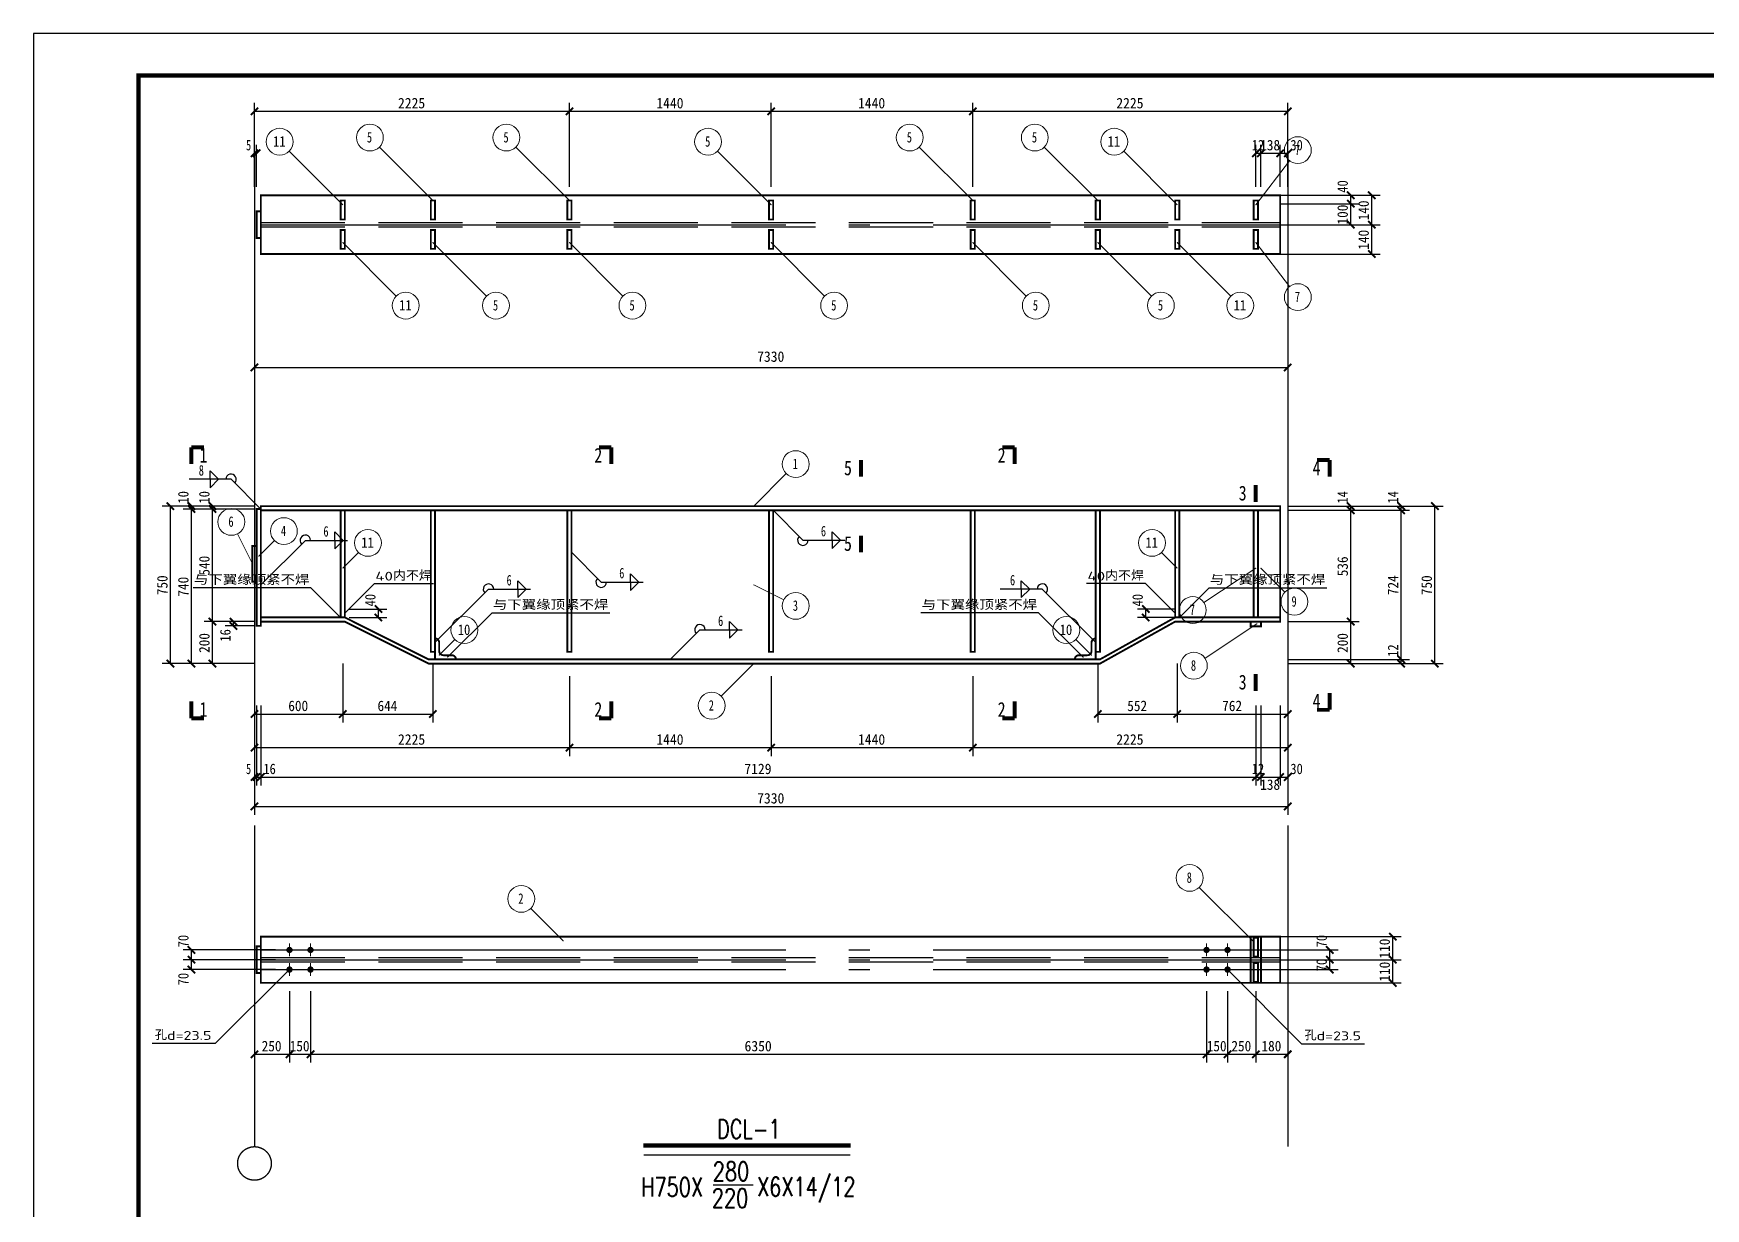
# Model space of a CAD drawing. Extents: x 69728788 to 150163257, y 20675998 to 43663798.
# Drawn here: x 75041786 to 75081585, y 20828019 to 20855997 of the extents above; entities that cross this region are included whole.
import ezdxf
from ezdxf.enums import TextEntityAlignment as Align

# ---------------------------------------------------------------- set-up
doc = ezdxf.new("R2010")
doc.units = 0
doc.header["$LTSCALE"] = 1000
doc.header["$MEASUREMENT"] = 0
doc.linetypes.add('2', pattern=[16, 12.5, -1.5, 0.5, -1.5])
doc.linetypes.add('5', pattern=[5.6, 2, -0.8, 2, -0.8])
doc.layers.get('0').update_dxf_attribs({"linetype": 'CONTINUOUS'})
for name, color, linetype in [('10', 7, 'CONTINUOUS'), ('320', 2, 'CONTINUOUS'), ('AXIS', 3, 'CONTINUOUS'), ('PUB_TITLE', 4, 'CONTINUOUS'), ('TC', 151, 'CONTINUOUS'), ('字符串标注', 253, 'CONTINUOUS'), ('尺寸标注', 253, 'CONTINUOUS'), ('焊缝标注', 253, 'CONTINUOUS'), ('螺栓孔标注', 253, 'CONTINUOUS'), ('详图符号', 253, '2')]:
    doc.layers.add(name, color=color, linetype=linetype)
doc.layers.add('图框外框__细线', color=9, linetype='CONTINUOUS', lineweight=18)
doc.layers.add('编号标注', color=9, linetype='CONTINUOUS', lineweight=18)
doc.styles.add('DIM_FONT', font='SIMPLEX.shx', dxfattribs={"width": 0.8})
doc.styles.add('PkpmHz', font='Pkpmeng', dxfattribs={"width": 0.7, "bigfont": 'hztxt'})

msp = doc.modelspace()

# ---------------------------------------------------------------- linework, layer by layer
at = {"color": 7, "linetype": 'Continuous', "lineweight": -3, "ltscale": 0.5}
msp.add_line((75057963.3, 20828585.9), (75058918.5, 20828585.9), dxfattribs=at)
at = {"layer": '10', "const_width": 95}
for points in [[(75045546.9, 20846143.2), (75045546.9, 20845743.2)], [(75045546.9, 20846143.2), (75045846.9, 20846143.2)], [(75055543.5, 20846143.2), (75055243.5, 20846143.2)], [(75055543.5, 20846143.2), (75055543.5, 20845743.2)], [(75065143.5, 20846143.2), (75064843.5, 20846143.2)], [(75065143.5, 20846143.2), (75065143.5, 20845743.2)], [(75061486, 20845843.2), (75061486, 20845443.2)], [(75072640.2, 20845843.2), (75072340.2, 20845843.2)], [(75072640.2, 20845843.2), (75072640.2, 20845443.2)], [(75070880.2, 20845243.2), (75070880.2, 20844843.2)], [(75061486, 20843643.2), (75061486, 20844043.2)], [(75070880.2, 20840343.2), (75070880.2, 20840743.2)], [(75045546.9, 20839693.2), (75045546.9, 20840093.2)], [(75055543.5, 20839693.2), (75055543.5, 20840093.2)], [(75065143.5, 20839693.2), (75065143.5, 20840093.2)], [(75072640.2, 20839893.2), (75072640.2, 20840293.2)], [(75045546.9, 20839693.2), (75045846.9, 20839693.2)], [(75055543.5, 20839693.2), (75055243.5, 20839693.2)], [(75065143.5, 20839693.2), (75064843.5, 20839693.2)], [(75072640.2, 20839893.2), (75072340.2, 20839893.2)]]:
    msp.add_lwpolyline(points, dxfattribs=at)
at = {"layer": '320', "color": 253, "linetype": '5'}
for p, q in [((75047196.9, 20851493.2), (75071460.2, 20851493.2)), ((75047196.9, 20851393.2), (75071460.2, 20851393.2)), ((75047196.9, 20833993.2), (75071460.2, 20833993.2)), ((75047196.9, 20833893.2), (75071460.2, 20833893.2))]:
    msp.add_line(p, q, dxfattribs=at)
at = {"layer": '320', "const_width": 45}
for points in [[(75047196.9, 20852143.2), (75071460.2, 20852143.2), (75071460.2, 20850743.2), (75047196.9, 20850743.2), (75047196.9, 20852143.2)], [(75047096.9, 20851759.8), (75047196.9, 20851759.8), (75047196.9, 20851126.5), (75047096.9, 20851126.5), (75047096.9, 20851759.8)], [(75049096.9, 20852018.2), (75049196.9, 20852018.2), (75049196.9, 20851568.2), (75049096.9, 20851568.2), (75049096.9, 20852018.2)], [(75051243.5, 20852018.2), (75051343.5, 20852018.2), (75051343.5, 20851568.2), (75051243.5, 20851568.2), (75051243.5, 20852018.2)], [(75054493.5, 20852018.2), (75054593.5, 20852018.2), (75054593.5, 20851568.2), (75054493.5, 20851568.2), (75054493.5, 20852018.2)], [(75059293.5, 20852018.2), (75059393.5, 20852018.2), (75059393.5, 20851568.2), (75059293.5, 20851568.2), (75059293.5, 20852018.2)], [(75064093.5, 20852018.2), (75064193.5, 20852018.2), (75064193.5, 20851568.2), (75064093.5, 20851568.2), (75064093.5, 20852018.2)], [(75067070.2, 20852018.2), (75067170.2, 20852018.2), (75067170.2, 20851568.2), (75067070.2, 20851568.2), (75067070.2, 20852018.2)], [(75068960.2, 20852018.2), (75069060.2, 20852018.2), (75069060.2, 20851568.2), (75068960.2, 20851568.2), (75068960.2, 20852018.2)], [(75070830.2, 20852018.2), (75070930.2, 20852018.2), (75070930.2, 20851568.2), (75070830.2, 20851568.2), (75070830.2, 20852018.2)], [(75049096.9, 20851318.2), (75049196.9, 20851318.2), (75049196.9, 20850868.2), (75049096.9, 20850868.2), (75049096.9, 20851318.2)], [(75051243.5, 20851318.2), (75051343.5, 20851318.2), (75051343.5, 20850868.2), (75051243.5, 20850868.2), (75051243.5, 20851318.2)], [(75054493.5, 20851318.2), (75054593.5, 20851318.2), (75054593.5, 20850868.2), (75054493.5, 20850868.2), (75054493.5, 20851318.2)], [(75059293.5, 20851318.2), (75059393.5, 20851318.2), (75059393.5, 20850868.2), (75059293.5, 20850868.2), (75059293.5, 20851318.2)], [(75064093.5, 20851318.2), (75064193.5, 20851318.2), (75064193.5, 20850868.2), (75064093.5, 20850868.2), (75064093.5, 20851318.2)], [(75067070.2, 20851318.2), (75067170.2, 20851318.2), (75067170.2, 20850868.2), (75067070.2, 20850868.2), (75067070.2, 20851318.2)], [(75068960.2, 20851318.2), (75069060.2, 20851318.2), (75069060.2, 20850868.2), (75068960.2, 20850868.2), (75068960.2, 20851318.2)], [(75070830.2, 20851318.2), (75070930.2, 20851318.2), (75070930.2, 20850868.2), (75070830.2, 20850868.2), (75070830.2, 20851318.2)], [(75047096.9, 20844673.2), (75047196.9, 20844673.2), (75047196.9, 20841893.2), (75047096.9, 20841893.2), (75047096.9, 20844673.2)], [(75047196.9, 20844743.2), (75071460.2, 20844743.2), (75071460.2, 20844643.2), (75047196.9, 20844643.2), (75047196.9, 20844743.2)], [(75049096.9, 20844643.2), (75049196.9, 20844643.2), (75049196.9, 20842093.2), (75049096.9, 20842093.2), (75049096.9, 20844643.2)], [(75051243.5, 20844643.2), (75051343.5, 20844643.2), (75051343.5, 20841273.2), (75051243.5, 20841273.2), (75051243.5, 20844643.2)], [(75054493.5, 20844643.2), (75054593.5, 20844643.2), (75054593.5, 20841273.2), (75054493.5, 20841273.2), (75054493.5, 20844643.2)], [(75059293.5, 20844643.2), (75059393.5, 20844643.2), (75059393.5, 20841273.2), (75059293.5, 20841273.2), (75059293.5, 20844643.2)], [(75064093.5, 20844643.2), (75064193.5, 20844643.2), (75064193.5, 20841273.2), (75064093.5, 20841273.2), (75064093.5, 20844643.2)], [(75067070.2, 20844643.2), (75067170.2, 20844643.2), (75067170.2, 20841273.2), (75067070.2, 20841273.2), (75067070.2, 20844643.2)], [(75068960.2, 20844643.2), (75069060.2, 20844643.2), (75069060.2, 20842093.2), (75068960.2, 20842093.2), (75068960.2, 20844643.2)], [(75070830.2, 20844643.2), (75070930.2, 20844643.2), (75070930.2, 20842093.2), (75070830.2, 20842093.2), (75070830.2, 20844643.2)], [(75071460.2, 20844743.2), (75071460.2, 20841993.2)], [(75046996.9, 20843793.2), (75047096.9, 20843793.2), (75047096.9, 20842943.2), (75046996.9, 20842943.2), (75046996.9, 20843793.2)], [(75047196.9, 20842093.2), (75049196.9, 20842093.2), (75051193.5, 20841093.2), (75067170.2, 20841093.2), (75068960.2, 20842093.2), (75071460.2, 20842093.2), (75071460.2, 20841993.2), (75068960.2, 20841993.2), (75067170.2, 20840993.2), (75051193.5, 20840993.2), (75049196.9, 20841993.2), (75047196.9, 20841993.2), (75047196.9, 20842093.2)], [(75070755.2, 20841993.2), (75071005.2, 20841993.2), (75071005.2, 20841883.2), (75070755.2, 20841883.2), (75070755.2, 20841993.2)], [(75047096.9, 20834259.8), (75047196.9, 20834259.8), (75047196.9, 20833626.5), (75047096.9, 20833626.5), (75047096.9, 20834259.8)], [(75047196.9, 20834493.2), (75071460.2, 20834493.2), (75071460.2, 20833393.2), (75047196.9, 20833393.2), (75047196.9, 20834493.2)], [(75070755.2, 20834493.2), (75070755.2, 20833393.2)], [(75070830.2, 20834468.2), (75070930.2, 20834468.2), (75070930.2, 20834018.2), (75070830.2, 20834018.2), (75070830.2, 20834468.2)], [(75071005.2, 20834493.2), (75071005.2, 20833393.2)], [(75070830.2, 20833868.2), (75070930.2, 20833868.2), (75070930.2, 20833418.2), (75070830.2, 20833418.2), (75070830.2, 20833868.2)]]:
    msp.add_lwpolyline(points, dxfattribs=at)
at = {"layer": 'AXIS', "color": 3}
msp.add_line((75056314.6, 20829295.2), (75061227.3, 20829295.2), dxfattribs=at)
at = {"layer": 'AXIS', "color": 3, "const_width": 100}
msp.add_lwpolyline([(75056301.6, 20829520.9), (75061233.2, 20829520.9)], dxfattribs=at)
at = {"layer": 'PUB_TITLE'}
msp.add_lwpolyline([(75041786, 20813997.1), (75130986, 20813997.1), (75130986, 20855997.1), (75041786, 20855997.1)], close=True, dxfattribs=at)
at = {"layer": 'PUB_TITLE', "const_width": 100}
msp.add_lwpolyline([(75044286, 20814997.1), (75129986, 20814997.1), (75129986, 20854997.1), (75044286, 20854997.1)], close=True, dxfattribs=at)
at = {"layer": '图框外框__细线', "color": 2, "const_width": 45}
for points in [[(75051343.5, 20841093.2), (75051343.5, 20841593.2)], [(75051443.5, 20841293.2), (75051443.5, 20841493.2)], [(75066970.2, 20841293.2), (75066970.2, 20841493.2)], [(75067070.2, 20841093.2), (75067070.2, 20841593.2)], [(75051343.5, 20841093.2), (75051843.5, 20841093.2)], [(75051743.5, 20841193.2), (75051543.5, 20841193.2)], [(75067070.2, 20841093.2), (75066570.2, 20841093.2)], [(75066670.2, 20841193.2), (75066870.2, 20841193.2)]]:
    msp.add_lwpolyline(points, dxfattribs=at)
at = {"layer": '图框外框__细线', "const_width": 45}
for points in [[(75051443.5, 20841493.2, 0.4142136), (75051343.5, 20841593.2, 0.4142136)], [(75067070.2, 20841593.2, 0.4142136), (75066970.2, 20841493.2, 0.4142136)], [(75051443.5, 20841293.2, 0.4142135), (75051543.5, 20841193.2, 0.4142135)], [(75051843.5, 20841093.2, 0.4142136), (75051743.5, 20841193.2, 0.4142136)], [(75066670.2, 20841193.2, 0.4142136), (75066570.2, 20841093.2, 0.4142136)], [(75066870.2, 20841193.2, 0.4142136), (75066970.2, 20841293.2, 0.4142136)]]:
    msp.add_lwpolyline(points, format="xyb", dxfattribs=at)
at = {"layer": '字符串标注'}
for p, q in [((75048389.8, 20842800.3), (75045589.8, 20842800.3)), ((75049096.9, 20842093.2), (75048389.8, 20842800.3)), ((75049196.9, 20842193.2), (75049904, 20842900.3)), ((75049904, 20842900.3), (75051304, 20842900.3)), ((75068253.1, 20842900.3), (75066853.1, 20842900.3)), ((75068960.2, 20842193.2), (75068253.1, 20842900.3)), ((75069060.2, 20842093.2), (75069767.3, 20842800.3)), ((75069767.3, 20842800.3), (75072567.3, 20842800.3)), ((75051643.5, 20841143.2), (75052704.2, 20842203.8)), ((75052704.2, 20842203.8), (75055504.2, 20842203.8)), ((75065709.6, 20842203.8), (75062909.6, 20842203.8)), ((75066770.2, 20841143.2), (75065709.6, 20842203.8))]:
    msp.add_line(p, q, dxfattribs=at)
at = {"layer": '字符串标注', "const_width": 10}
for points in [[(75049201.9, 20842193.2, 1), (75049191.9, 20842193.2, 1), (75049201.9, 20842193.2, 1)], [(75068965.2, 20842193.2, 1), (75068955.2, 20842193.2, 1), (75068965.2, 20842193.2, 1)], [(75049101.9, 20842093.2, 1), (75049091.9, 20842093.2, 1), (75049101.9, 20842093.2, 1)], [(75069065.2, 20842093.2, 1), (75069055.2, 20842093.2, 1), (75069065.2, 20842093.2, 1)], [(75051648.5, 20841143.2, 1), (75051638.5, 20841143.2, 1), (75051648.5, 20841143.2, 1)], [(75066775.2, 20841143.2, 1), (75066765.2, 20841143.2, 1), (75066775.2, 20841143.2, 1)]]:
    msp.add_lwpolyline(points, format="xyb", dxfattribs=at)
at = {"layer": '尺寸标注'}
for p, q in [((75047046.9, 20852343.2), (75047046.9, 20854343.2)), ((75047046.9, 20854143.2), (75054543.5, 20854143.2)), ((75054543.5, 20852343.2), (75054543.5, 20854343.2)), ((75054543.5, 20852343.2), (75054543.5, 20854343.2)), ((75054543.5, 20854143.2), (75059343.5, 20854143.2)), ((75059343.5, 20852343.2), (75059343.5, 20854343.2)), ((75059343.5, 20852343.2), (75059343.5, 20854343.2)), ((75059343.5, 20854143.2), (75064143.5, 20854143.2)), ((75064143.5, 20852343.2), (75064143.5, 20854343.2)), ((75064143.5, 20852343.2), (75064143.5, 20854343.2)), ((75064143.5, 20854143.2), (75071640.2, 20854143.2)), ((75071640.2, 20852343.2), (75071640.2, 20854343.2)), ((75047046.9, 20852343.2), (75047046.9, 20853343.2)), ((75047096.9, 20852343.2), (75047096.9, 20853343.2)), ((75047096.9, 20852343.2), (75047096.9, 20853343.2)), ((75070880.2, 20852343.2), (75070880.2, 20853343.2)), ((75070880.2, 20852343.2), (75070880.2, 20853343.2)), ((75071000.2, 20852343.2), (75071000.2, 20853343.2)), ((75071000.2, 20852343.2), (75071000.2, 20853343.2)), ((75071460.2, 20852343.2), (75071460.2, 20853343.2)), ((75071460.2, 20852343.2), (75071460.2, 20853343.2)), ((75071640.2, 20852343.2), (75071640.2, 20853343.2)), ((75047046.9, 20853143.2), (75047096.9, 20853143.2)), ((75070880.2, 20853143.2), (75071000.2, 20853143.2)), ((75071000.2, 20853143.2), (75071460.2, 20853143.2)), ((75071460.2, 20853143.2), (75071640.2, 20853143.2)), ((75071140.2, 20852143.2), (75073840.2, 20852143.2)), ((75071440.2, 20852143.2), (75073340.2, 20852143.2)), ((75073140.2, 20851943.2), (75073140.2, 20852143.2)), ((75073640.2, 20851443.2), (75073640.2, 20852143.2)), ((75071440.2, 20851943.2), (75073340.2, 20851943.2)), ((75071440.2, 20851943.2), (75073340.2, 20851943.2)), ((75073140.2, 20851443.2), (75073140.2, 20851943.2)), ((75071140.2, 20851443.2), (75073840.2, 20851443.2)), ((75071140.2, 20851443.2), (75073840.2, 20851443.2)), ((75071440.2, 20851443.2), (75073340.2, 20851443.2)), ((75073640.2, 20850743.2), (75073640.2, 20851443.2)), ((75047046.9, 20850543.2), (75047046.9, 20847843.2)), ((75071140.2, 20850743.2), (75073840.2, 20850743.2)), ((75071640.2, 20850543.2), (75071640.2, 20847843.2)), ((75047046.9, 20848043.2), (75048543.5, 20848043.2)), ((75048543.5, 20848043.2), (75050943.5, 20848043.2)), ((75050943.5, 20848043.2), (75069010.2, 20848043.2)), ((75069010.2, 20848043.2), (75071640.2, 20848043.2)), ((75047046.9, 20844743.2), (75044846.9, 20844743.2)), ((75045046.9, 20840993.2), (75045046.9, 20844743.2)), ((75047046.9, 20844743.2), (75045346.9, 20844743.2)), ((75047046.9, 20844673.2), (75045346.9, 20844673.2)), ((75047046.9, 20844673.2), (75045346.9, 20844673.2)), ((75045546.9, 20844673.2), (75045546.9, 20844743.2)), ((75045546.9, 20840993.2), (75045546.9, 20844673.2)), ((75047046.9, 20844743.2), (75045846.9, 20844743.2)), ((75047046.9, 20844673.2), (75045846.9, 20844673.2)), ((75047046.9, 20844673.2), (75045846.9, 20844673.2)), ((75046046.9, 20844673.2), (75046046.9, 20844743.2)), ((75046046.9, 20841993.2), (75046046.9, 20844673.2)), ((75071640.2, 20844743.2), (75074540.2, 20844743.2)), ((75071640.2, 20844743.2), (75073340.2, 20844743.2)), ((75071640.2, 20844643.2), (75074540.2, 20844643.2)), ((75071640.2, 20844643.2), (75074540.2, 20844643.2)), ((75071640.2, 20844643.2), (75073340.2, 20844643.2)), ((75071640.2, 20844643.2), (75073340.2, 20844643.2)), ((75072140.2, 20844743.2), (75075340.2, 20844743.2)), ((75073140.2, 20844643.2), (75073140.2, 20844743.2)), ((75073140.2, 20841993.2), (75073140.2, 20844643.2)), ((75074340.2, 20844643.2), (75074340.2, 20844743.2)), ((75074340.2, 20841093.2), (75074340.2, 20844643.2)), ((75075140.2, 20840993.2), (75075140.2, 20844743.2)), ((75049296.9, 20842293.2), (75050196.9, 20842293.2)), ((75049996.9, 20842093.2), (75049996.9, 20842293.2)), ((75068960.2, 20842293.2), (75068060.2, 20842293.2)), ((75068260.2, 20842093.2), (75068260.2, 20842293.2)), ((75047046.9, 20841993.2), (75045846.9, 20841993.2)), ((75047046.9, 20841993.2), (75045846.9, 20841993.2)), ((75046046.9, 20840993.2), (75046046.9, 20841993.2)), ((75047046.9, 20841993.2), (75046346.9, 20841993.2)), ((75047046.9, 20841893.2), (75046346.9, 20841893.2)), ((75046546.9, 20841893.2), (75046546.9, 20841993.2)), ((75049296.9, 20842093.2), (75050196.9, 20842093.2)), ((75068960.2, 20842093.2), (75068060.2, 20842093.2)), ((75071640.2, 20841993.2), (75073340.2, 20841993.2)), ((75071640.2, 20841993.2), (75073340.2, 20841993.2)), ((75073140.2, 20840993.2), (75073140.2, 20841993.2)), ((75047046.9, 20840993.2), (75044846.9, 20840993.2)), ((75047046.9, 20840993.2), (75045346.9, 20840993.2)), ((75047046.9, 20840993.2), (75045846.9, 20840993.2)), ((75047046.9, 20840993.2), (75047046.9, 20839593.2)), ((75049146.9, 20840993.2), (75049146.9, 20839593.2)), ((75049146.9, 20840993.2), (75049146.9, 20839593.2)), ((75051293.5, 20840993.2), (75051293.5, 20839593.2)), ((75067120.2, 20840993.2), (75067120.2, 20839593.2)), ((75069010.2, 20840993.2), (75069010.2, 20839593.2)), ((75069010.2, 20840993.2), (75069010.2, 20839593.2)), ((75071640.2, 20841093.2), (75074540.2, 20841093.2)), ((75071640.2, 20841093.2), (75074540.2, 20841093.2)), ((75071640.2, 20840993.2), (75071640.2, 20839593.2)), ((75071640.2, 20840993.2), (75074540.2, 20840993.2)), ((75071640.2, 20840993.2), (75073340.2, 20840993.2)), ((75072140.2, 20840993.2), (75075340.2, 20840993.2)), ((75074340.2, 20840993.2), (75074340.2, 20841093.2)), ((75047046.9, 20840693.2), (75047046.9, 20838793.2)), ((75054543.5, 20840693.2), (75054543.5, 20838793.2)), ((75054543.5, 20840693.2), (75054543.5, 20838793.2)), ((75059343.5, 20840693.2), (75059343.5, 20838793.2)), ((75059343.5, 20840693.2), (75059343.5, 20838793.2)), ((75064143.5, 20840693.2), (75064143.5, 20838793.2)), ((75064143.5, 20840693.2), (75064143.5, 20838793.2)), ((75071640.2, 20840693.2), (75071640.2, 20838793.2)), ((75047046.9, 20839993.2), (75047046.9, 20838093.2)), ((75047046.9, 20839793.2), (75049146.9, 20839793.2)), ((75047096.9, 20839993.2), (75047096.9, 20838093.2)), ((75047096.9, 20839993.2), (75047096.9, 20838093.2)), ((75047196.9, 20839993.2), (75047196.9, 20838093.2)), ((75047196.9, 20839993.2), (75047196.9, 20838093.2)), ((75049146.9, 20839793.2), (75051293.5, 20839793.2)), ((75067120.2, 20839793.2), (75069010.2, 20839793.2)), ((75069010.2, 20839793.2), (75071640.2, 20839793.2)), ((75070880.2, 20839993.2), (75070880.2, 20838093.2)), ((75070880.2, 20839993.2), (75070880.2, 20838093.2)), ((75071000.2, 20839993.2), (75071000.2, 20838093.2)), ((75071000.2, 20839993.2), (75071000.2, 20838093.2)), ((75071460.2, 20839993.2), (75071460.2, 20838093.2)), ((75071460.2, 20839993.2), (75071460.2, 20838093.2)), ((75071640.2, 20839993.2), (75071640.2, 20838093.2)), ((75047046.9, 20839293.2), (75047046.9, 20837393.2)), ((75047046.9, 20838993.2), (75054543.5, 20838993.2)), ((75054543.5, 20838993.2), (75059343.5, 20838993.2)), ((75059343.5, 20838993.2), (75064143.5, 20838993.2)), ((75064143.5, 20838993.2), (75071640.2, 20838993.2)), ((75071640.2, 20839293.2), (75071640.2, 20837393.2)), ((75047046.9, 20838293.2), (75047096.9, 20838293.2)), ((75047096.9, 20838293.2), (75047196.9, 20838293.2)), ((75047196.9, 20838293.2), (75070880.2, 20838293.2)), ((75070880.2, 20838293.2), (75071000.2, 20838293.2)), ((75071000.2, 20838293.2), (75071460.2, 20838293.2)), ((75071460.2, 20838293.2), (75071640.2, 20838293.2)), ((75047046.9, 20837593.2), (75071640.2, 20837593.2)), ((75047546.9, 20834176.5), (75045346.9, 20834176.5)), ((75045546.9, 20833943.2), (75045546.9, 20834176.5)), ((75071140.2, 20834176.5), (75072840.2, 20834176.5)), ((75071240.2, 20834493.2), (75074340.2, 20834493.2)), ((75072640.2, 20833943.2), (75072640.2, 20834176.5)), ((75074140.2, 20833943.2), (75074140.2, 20834493.2)), ((75047546.9, 20833943.2), (75045346.9, 20833943.2)), ((75047546.9, 20833943.2), (75045346.9, 20833943.2)), ((75045546.9, 20833709.8), (75045546.9, 20833943.2)), ((75071140.2, 20833943.2), (75072840.2, 20833943.2)), ((75071140.2, 20833943.2), (75072840.2, 20833943.2)), ((75071240.2, 20833943.2), (75074340.2, 20833943.2)), ((75071240.2, 20833943.2), (75074340.2, 20833943.2)), ((75072640.2, 20833709.8), (75072640.2, 20833943.2)), ((75074140.2, 20833393.2), (75074140.2, 20833943.2)), ((75047546.9, 20833709.8), (75045346.9, 20833709.8)), ((75071140.2, 20833709.8), (75072840.2, 20833709.8)), ((75071240.2, 20833393.2), (75074340.2, 20833393.2)), ((75047046.9, 20833193.2), (75047046.9, 20831493.2)), ((75047880.2, 20833193.2), (75047880.2, 20831493.2)), ((75047880.2, 20833193.2), (75047880.2, 20831493.2)), ((75048380.2, 20833193.2), (75048380.2, 20831493.2)), ((75048380.2, 20833193.2), (75048380.2, 20831493.2)), ((75069706.9, 20833193.2), (75069706.9, 20831493.2)), ((75069706.9, 20833193.2), (75069706.9, 20831493.2)), ((75070206.9, 20833193.2), (75070206.9, 20831493.2)), ((75070206.9, 20833193.2), (75070206.9, 20831493.2)), ((75070880.2, 20833193.2), (75070880.2, 20831493.2)), ((75070880.2, 20833193.2), (75070880.2, 20831493.2)), ((75071640.2, 20833193.2), (75071640.2, 20831493.2)), ((75047046.9, 20831693.2), (75047880.2, 20831693.2)), ((75047880.2, 20831693.2), (75048380.2, 20831693.2)), ((75048380.2, 20831693.2), (75069706.9, 20831693.2)), ((75069706.9, 20831693.2), (75070206.9, 20831693.2)), ((75070206.9, 20831693.2), (75070880.2, 20831693.2)), ((75070880.2, 20831693.2), (75071640.2, 20831693.2))]:
    msp.add_line(p, q, dxfattribs=at)
at = {"layer": '尺寸标注', "const_width": 45}
for points in [[(75046958.5, 20854054.8), (75047135.3, 20854231.6)], [(75054455.2, 20854054.8), (75054631.9, 20854231.6)], [(75054455.2, 20854054.8), (75054631.9, 20854231.6)], [(75059255.2, 20854054.8), (75059431.9, 20854231.6)], [(75059255.2, 20854054.8), (75059431.9, 20854231.6)], [(75064055.2, 20854054.8), (75064231.9, 20854231.6)], [(75064055.2, 20854054.8), (75064231.9, 20854231.6)], [(75071551.8, 20854054.8), (75071728.6, 20854231.6)], [(75046958.5, 20853054.8), (75047135.3, 20853231.6)], [(75047008.5, 20853054.8), (75047185.3, 20853231.6)], [(75047008.5, 20853054.8), (75047185.3, 20853231.6)], [(75070791.8, 20853054.8), (75070968.6, 20853231.6)], [(75070791.8, 20853054.8), (75070968.6, 20853231.6)], [(75070911.8, 20853054.8), (75071088.6, 20853231.6)], [(75070911.8, 20853054.8), (75071088.6, 20853231.6)], [(75071371.8, 20853054.8), (75071548.6, 20853231.6)], [(75071371.8, 20853054.8), (75071548.6, 20853231.6)], [(75071551.8, 20853054.8), (75071728.6, 20853231.6)], [(75073051.8, 20852231.6), (75073228.6, 20852054.8)], [(75073551.8, 20852231.6), (75073728.6, 20852054.8)], [(75073051.8, 20852031.6), (75073228.6, 20851854.8)], [(75073051.8, 20852031.6), (75073228.6, 20851854.8)], [(75073051.8, 20851531.6), (75073228.6, 20851354.8)], [(75073551.8, 20851531.6), (75073728.6, 20851354.8)], [(75073551.8, 20851531.6), (75073728.6, 20851354.8)], [(75073551.8, 20850831.6), (75073728.6, 20850654.8)], [(75046958.5, 20847954.8), (75047135.3, 20848131.6)], [(75071551.8, 20847954.8), (75071728.6, 20848131.6)], [(75044958.5, 20844831.6), (75045135.3, 20844654.8)], [(75045458.5, 20844831.6), (75045635.3, 20844654.8)], [(75045458.5, 20844761.6), (75045635.3, 20844584.8)], [(75045458.5, 20844761.6), (75045635.3, 20844584.8)], [(75045958.5, 20844831.6), (75046135.3, 20844654.8)], [(75045958.5, 20844761.6), (75046135.3, 20844584.8)], [(75045958.5, 20844761.6), (75046135.3, 20844584.8)], [(75073051.8, 20844831.6), (75073228.6, 20844654.8)], [(75073051.8, 20844731.6), (75073228.6, 20844554.8)], [(75073051.8, 20844731.6), (75073228.6, 20844554.8)], [(75074251.8, 20844831.6), (75074428.6, 20844654.8)], [(75074251.8, 20844731.6), (75074428.6, 20844554.8)], [(75074251.8, 20844731.6), (75074428.6, 20844554.8)], [(75075051.8, 20844831.6), (75075228.6, 20844654.8)], [(75049908.5, 20842381.6), (75050085.3, 20842204.8)], [(75049908.5, 20842181.6), (75050085.3, 20842004.8)], [(75068171.8, 20842381.6), (75068348.6, 20842204.8)], [(75068171.8, 20842181.6), (75068348.6, 20842004.8)], [(75045958.5, 20842081.6), (75046135.3, 20841904.8)], [(75045958.5, 20842081.6), (75046135.3, 20841904.8)], [(75046458.5, 20842081.6), (75046635.3, 20841904.8)], [(75046458.5, 20841981.6), (75046635.3, 20841804.8)], [(75073051.8, 20842081.6), (75073228.6, 20841904.8)], [(75073051.8, 20842081.6), (75073228.6, 20841904.8)], [(75044958.5, 20841081.6), (75045135.3, 20840904.8)], [(75045458.5, 20841081.6), (75045635.3, 20840904.8)], [(75045958.5, 20841081.6), (75046135.3, 20840904.8)], [(75073051.8, 20841081.6), (75073228.6, 20840904.8)], [(75074251.8, 20841181.6), (75074428.6, 20841004.8)], [(75074251.8, 20841181.6), (75074428.6, 20841004.8)], [(75074251.8, 20841081.6), (75074428.6, 20840904.8)], [(75075051.8, 20841081.6), (75075228.6, 20840904.8)], [(75046958.5, 20839704.8), (75047135.3, 20839881.6)], [(75049058.5, 20839704.8), (75049235.3, 20839881.6)], [(75049058.5, 20839704.8), (75049235.3, 20839881.6)], [(75051205.2, 20839704.8), (75051381.9, 20839881.6)], [(75067031.8, 20839704.8), (75067208.6, 20839881.6)], [(75068921.8, 20839704.8), (75069098.6, 20839881.6)], [(75068921.8, 20839704.8), (75069098.6, 20839881.6)], [(75071551.8, 20839704.8), (75071728.6, 20839881.6)], [(75046958.5, 20838904.8), (75047135.3, 20839081.6)], [(75054455.2, 20838904.8), (75054631.9, 20839081.6)], [(75054455.2, 20838904.8), (75054631.9, 20839081.6)], [(75059255.2, 20838904.8), (75059431.9, 20839081.6)], [(75059255.2, 20838904.8), (75059431.9, 20839081.6)], [(75064055.2, 20838904.8), (75064231.9, 20839081.6)], [(75064055.2, 20838904.8), (75064231.9, 20839081.6)], [(75071551.8, 20838904.8), (75071728.6, 20839081.6)], [(75046958.5, 20838204.8), (75047135.3, 20838381.6)], [(75047008.5, 20838204.8), (75047185.3, 20838381.6)], [(75047008.5, 20838204.8), (75047185.3, 20838381.6)], [(75047108.5, 20838204.8), (75047285.3, 20838381.6)], [(75047108.5, 20838204.8), (75047285.3, 20838381.6)], [(75070791.8, 20838204.8), (75070968.6, 20838381.6)], [(75070791.8, 20838204.8), (75070968.6, 20838381.6)], [(75070911.8, 20838204.8), (75071088.6, 20838381.6)], [(75070911.8, 20838204.8), (75071088.6, 20838381.6)], [(75071371.8, 20838204.8), (75071548.6, 20838381.6)], [(75071371.8, 20838204.8), (75071548.6, 20838381.6)], [(75071551.8, 20838204.8), (75071728.6, 20838381.6)], [(75046958.5, 20837504.8), (75047135.3, 20837681.6)], [(75071551.8, 20837504.8), (75071728.6, 20837681.6)], [(75074051.8, 20834581.6), (75074228.6, 20834404.8)], [(75045458.5, 20834264.9), (75045635.3, 20834088.1)], [(75072551.8, 20834264.9), (75072728.6, 20834088.1)], [(75045458.5, 20834031.6), (75045635.3, 20833854.8)], [(75045458.5, 20834031.6), (75045635.3, 20833854.8)], [(75045458.5, 20833798.2), (75045635.3, 20833621.5)], [(75072551.8, 20834031.6), (75072728.6, 20833854.8)], [(75072551.8, 20834031.6), (75072728.6, 20833854.8)], [(75072551.8, 20833798.2), (75072728.6, 20833621.5)], [(75074051.8, 20834031.6), (75074228.6, 20833854.8)], [(75074051.8, 20834031.6), (75074228.6, 20833854.8)], [(75074051.8, 20833481.6), (75074228.6, 20833304.8)], [(75046958.5, 20831604.8), (75047135.3, 20831781.6)], [(75047791.8, 20831604.8), (75047968.6, 20831781.6)], [(75047791.8, 20831604.8), (75047968.6, 20831781.6)], [(75048291.8, 20831604.8), (75048468.6, 20831781.6)], [(75048291.8, 20831604.8), (75048468.6, 20831781.6)], [(75069618.5, 20831604.8), (75069795.3, 20831781.6)], [(75069618.5, 20831604.8), (75069795.3, 20831781.6)], [(75070118.5, 20831604.8), (75070295.3, 20831781.6)], [(75070118.5, 20831604.8), (75070295.3, 20831781.6)], [(75070791.8, 20831604.8), (75070968.6, 20831781.6)], [(75070791.8, 20831604.8), (75070968.6, 20831781.6)], [(75071551.8, 20831604.8), (75071728.6, 20831781.6)]]:
    msp.add_lwpolyline(points, dxfattribs=at)
at = {"layer": '焊缝标注'}
for p, q in [((75046490.6, 20845381.1), (75045490.6, 20845381.1)), ((75046190.6, 20845381.1), (75045990.6, 20845581.1)), ((75045990.6, 20845381.1), (75045990.6, 20845581.1)), ((75046190.6, 20845381.1), (75045990.6, 20845181.1)), ((75045990.6, 20845381.1), (75045990.6, 20845181.1)), ((75047196.9, 20844673.2), (75046490.6, 20845381.1)), ((75059393.5, 20844643.2), (75060098.7, 20843934.1)), ((75048958, 20844128.4), (75049158, 20843928.4)), ((75048958, 20843928.4), (75048958, 20844128.4)), ((75060798.7, 20844134.1), (75060998.7, 20843934.1)), ((75060798.7, 20843934.1), (75060798.7, 20844134.1)), ((75047196.9, 20842868.2), (75048258, 20843928.4)), ((75048258, 20843928.4), (75049258, 20843928.4)), ((75048958, 20843728.4), (75049158, 20843928.4)), ((75048958, 20843928.4), (75048958, 20843728.4)), ((75060098.7, 20843934.1), (75061098.7, 20843934.1)), ((75060798.7, 20843734.1), (75060998.7, 20843934.1)), ((75060798.7, 20843934.1), (75060798.7, 20843734.1)), ((75054593.5, 20843643.2), (75055298.7, 20842934.1)), ((75053316.8, 20842965.5), (75053516.8, 20842765.5)), ((75053316.8, 20842765.5), (75053316.8, 20842965.5)), ((75055298.7, 20842934.1), (75056298.7, 20842934.1)), ((75055998.7, 20843134.1), (75056198.7, 20842934.1)), ((75055998.7, 20842934.1), (75055998.7, 20843134.1)), ((75055998.7, 20842734.1), (75056198.7, 20842934.1)), ((75055998.7, 20842934.1), (75055998.7, 20842734.1)), ((75065498.9, 20842767.5), (75065298.9, 20842967.5)), ((75065298.9, 20842767.5), (75065298.9, 20842967.5)), ((75051343.5, 20841493.2), (75052616.8, 20842765.5)), ((75052616.8, 20842765.5), (75053616.8, 20842765.5)), ((75053316.8, 20842565.5), (75053516.8, 20842765.5)), ((75053316.8, 20842765.5), (75053316.8, 20842565.5)), ((75065798.9, 20842767.5), (75064798.9, 20842767.5)), ((75065498.9, 20842767.5), (75065298.9, 20842567.5)), ((75065298.9, 20842767.5), (75065298.9, 20842567.5)), ((75067070.2, 20841493.2), (75065798.9, 20842767.5)), ((75056943.5, 20841093.2), (75057650.9, 20841800)), ((75057650.9, 20841800), (75058650.9, 20841800)), ((75058350.9, 20842000), (75058550.9, 20841800)), ((75058350.9, 20841800), (75058350.9, 20842000)), ((75058350.9, 20841600), (75058550.9, 20841800)), ((75058350.9, 20841800), (75058350.9, 20841600))]:
    msp.add_line(p, q, dxfattribs=at)
at = {"layer": '焊缝标注', "const_width": 75}
for points in [[(75047917.7, 20834176.5, 1), (75047842.7, 20834176.5, 1), (75047917.7, 20834176.5, 1)], [(75047917.7, 20834176.5, 1), (75047842.7, 20834176.5, 1), (75047917.7, 20834176.5, 1)], [(75048417.7, 20834176.5, 1), (75048342.7, 20834176.5, 1), (75048417.7, 20834176.5, 1)], [(75048417.7, 20834176.5, 1), (75048342.7, 20834176.5, 1), (75048417.7, 20834176.5, 1)], [(75069744.4, 20834176.5, 1), (75069669.4, 20834176.5, 1), (75069744.4, 20834176.5, 1)], [(75069744.4, 20834176.5, 1), (75069669.4, 20834176.5, 1), (75069744.4, 20834176.5, 1)], [(75070244.4, 20834176.5, 1), (75070169.4, 20834176.5, 1), (75070244.4, 20834176.5, 1)], [(75070244.4, 20834176.5, 1), (75070169.4, 20834176.5, 1), (75070244.4, 20834176.5, 1)], [(75047917.7, 20833709.8, 1), (75047842.7, 20833709.8, 1), (75047917.7, 20833709.8, 1)], [(75047917.7, 20833709.8, 1), (75047842.7, 20833709.8, 1), (75047917.7, 20833709.8, 1)], [(75048417.7, 20833709.8, 1), (75048342.7, 20833709.8, 1), (75048417.7, 20833709.8, 1)], [(75048417.7, 20833709.8, 1), (75048342.7, 20833709.8, 1), (75048417.7, 20833709.8, 1)], [(75069744.4, 20833709.8, 1), (75069669.4, 20833709.8, 1), (75069744.4, 20833709.8, 1)], [(75069744.4, 20833709.8, 1), (75069669.4, 20833709.8, 1), (75069744.4, 20833709.8, 1)], [(75070244.4, 20833709.8, 1), (75070169.4, 20833709.8, 1), (75070244.4, 20833709.8, 1)], [(75070244.4, 20833709.8, 1), (75070169.4, 20833709.8, 1), (75070244.4, 20833709.8, 1)]]:
    msp.add_lwpolyline(points, format="xyb", dxfattribs=at)
at = {"layer": '焊缝标注'}
for centre, start, end in [((75046490.6, 20845381.1), 314.93158, 180), ((75048258, 20843928.4), 0, 224.97719), ((75060098.7, 20843934.1), 134.84034, 0), ((75055298.7, 20842934.1), 134.84034, 0), ((75052616.8, 20842765.5), 0, 224.97719), ((75065798.9, 20842767.5), 314.93155, 180), ((75057650.9, 20841800), 0, 224.97719)]:
    msp.add_arc(centre, 125, start, end, dxfattribs=at)
for points in [[(75047196.9, 20844673.2), (75047136.9, 20844754.6), (75047115.6, 20844733.4)], [(75059393.5, 20844643.2), (75059453.4, 20844561.7), (75059474.7, 20844582.8)], [(75054593.5, 20843643.2), (75054653.4, 20843561.7), (75054674.7, 20843582.8)], [(75047196.9, 20842868.2), (75047278.2, 20842928.2), (75047257, 20842949.5)], [(75051343.5, 20841493.2), (75051424.9, 20841553.2), (75051403.7, 20841574.5)], [(75067070.2, 20841493.2), (75067010.2, 20841574.6), (75066989, 20841553.4)], [(75056943.5, 20841093.2), (75057024.9, 20841153.2), (75057003.7, 20841174.5)]]:
    msp.add_solid(points, dxfattribs=at)
at = {"layer": '编号标注'}
for p, q in [((75051293.5, 20852018.2), (75050019.8, 20853291.9)), ((75054543.5, 20852018.2), (75053269.8, 20853291.9)), ((75064143.5, 20852018.2), (75062869.8, 20853291.9)), ((75067120.2, 20852018.2), (75065846.5, 20853291.9)), ((75049146.9, 20851918.2), (75047873.2, 20853191.9)), ((75059343.5, 20851918.2), (75058069.8, 20853191.9)), ((75069010.2, 20851918.2), (75067736.5, 20853191.9)), ((75070880.2, 20851918.2), (75071685.1, 20852964.5)), ((75049146.9, 20851018.2), (75050420.6, 20849744.5)), ((75051293.5, 20851018.2), (75052567.3, 20849744.5)), ((75054543.5, 20851018.2), (75055817.3, 20849744.5)), ((75059343.5, 20851018.2), (75060617.3, 20849744.5)), ((75064143.5, 20851018.2), (75065417.3, 20849744.5)), ((75067120.2, 20851018.2), (75068393.9, 20849744.5)), ((75069010.2, 20851018.2), (75070283.9, 20849744.5)), ((75070880.2, 20851018.2), (75071685.1, 20849971.8)), ((75058930.2, 20844743.2), (75059703.9, 20845516.9)), ((75046996.9, 20843368.2), (75046640, 20844082)), ((75047146.9, 20843548.2), (75047520.6, 20843921.9)), ((75049146.9, 20843268.2), (75049520.6, 20843641.9)), ((75069010.2, 20843268.2), (75068636.5, 20843641.9)), ((75070880.2, 20843268.2), (75069646.5, 20842445.7)), ((75071000.2, 20843268.2), (75071573.9, 20842694.5)), ((75058930.2, 20842868.2), (75059644, 20842511.3)), ((75070905.2, 20841943.2), (75069671.5, 20841120.7)), ((75051443.5, 20841193.2), (75051817.3, 20841566.9)), ((75066970.2, 20841193.2), (75066596.5, 20841566.9)), ((75058930.2, 20840993.2), (75058156.5, 20840219.5)), ((75070805.2, 20834393.2), (75069531.5, 20835666.9)), ((75054396.9, 20834393.2), (75053623.2, 20835166.9)), ((75047730.2, 20834176.5), (75048030.2, 20834176.5)), ((75047880.2, 20834326.5), (75047880.2, 20834026.5)), ((75048230.2, 20834176.5), (75048530.2, 20834176.5)), ((75048380.2, 20834326.5), (75048380.2, 20834026.5)), ((75069556.9, 20834176.5), (75069856.9, 20834176.5)), ((75069706.9, 20834326.5), (75069706.9, 20834026.5)), ((75070056.9, 20834176.5), (75070356.9, 20834176.5)), ((75070206.9, 20834326.5), (75070206.9, 20834026.5)), ((75047880.2, 20833859.8), (75047880.2, 20833559.8)), ((75048380.2, 20833859.8), (75048380.2, 20833559.8)), ((75069706.9, 20833859.8), (75069706.9, 20833559.8)), ((75070206.9, 20833859.8), (75070206.9, 20833559.8)), ((75047730.2, 20833709.8), (75048030.2, 20833709.8)), ((75048230.2, 20833709.8), (75048530.2, 20833709.8)), ((75069556.9, 20833709.8), (75069856.9, 20833709.8)), ((75070056.9, 20833709.8), (75070356.9, 20833709.8))]:
    msp.add_line(p, q, dxfattribs=at)
at = {"layer": '编号标注', "const_width": 10}
for points in [[(75049151.9, 20851918.2, 1), (75049141.9, 20851918.2, 1), (75049151.9, 20851918.2, 1)], [(75051298.5, 20852018.2, 1), (75051288.5, 20852018.2, 1), (75051298.5, 20852018.2, 1)], [(75054548.5, 20852018.2, 1), (75054538.5, 20852018.2, 1), (75054548.5, 20852018.2, 1)], [(75059348.5, 20851918.2, 1), (75059338.5, 20851918.2, 1), (75059348.5, 20851918.2, 1)], [(75067125.2, 20852018.2, 1), (75067115.2, 20852018.2, 1), (75067125.2, 20852018.2, 1)], [(75069015.2, 20851918.2, 1), (75069005.2, 20851918.2, 1), (75069015.2, 20851918.2, 1)], [(75070885.2, 20851918.2, 1), (75070875.2, 20851918.2, 1), (75070885.2, 20851918.2, 1)], [(75049151.9, 20851018.2, 1), (75049141.9, 20851018.2, 1), (75049151.9, 20851018.2, 1)], [(75051298.5, 20851018.2, 1), (75051288.5, 20851018.2, 1), (75051298.5, 20851018.2, 1)], [(75054548.5, 20851018.2, 1), (75054538.5, 20851018.2, 1), (75054548.5, 20851018.2, 1)], [(75059348.5, 20851018.2, 1), (75059338.5, 20851018.2, 1), (75059348.5, 20851018.2, 1)], [(75064148.5, 20851018.2, 1), (75064138.5, 20851018.2, 1), (75064148.5, 20851018.2, 1)], [(75067125.2, 20851018.2, 1), (75067115.2, 20851018.2, 1), (75067125.2, 20851018.2, 1)], [(75069015.2, 20851018.2, 1), (75069005.2, 20851018.2, 1), (75069015.2, 20851018.2, 1)], [(75070885.2, 20851018.2, 1), (75070875.2, 20851018.2, 1), (75070885.2, 20851018.2, 1)], [(75058935.2, 20844743.2, 1), (75058925.2, 20844743.2, 1), (75058935.2, 20844743.2, 1)], [(75047001.9, 20843368.2, 1), (75046991.9, 20843368.2, 1), (75047001.9, 20843368.2, 1)], [(75047151.9, 20843548.2, 1), (75047141.9, 20843548.2, 1), (75047151.9, 20843548.2, 1)], [(75049151.9, 20843268.2, 1), (75049141.9, 20843268.2, 1), (75049151.9, 20843268.2, 1)], [(75069015.2, 20843268.2, 1), (75069005.2, 20843268.2, 1), (75069015.2, 20843268.2, 1)], [(75070885.2, 20843268.2, 1), (75070875.2, 20843268.2, 1), (75070885.2, 20843268.2, 1)], [(75071005.2, 20843268.2, 1), (75070995.2, 20843268.2, 1), (75071005.2, 20843268.2, 1)], [(75058935.2, 20842868.2, 1), (75058925.2, 20842868.2, 1), (75058935.2, 20842868.2, 1)], [(75070910.2, 20841943.2, 1), (75070900.2, 20841943.2, 1), (75070910.2, 20841943.2, 1)], [(75051448.5, 20841193.2, 1), (75051438.5, 20841193.2, 1), (75051448.5, 20841193.2, 1)], [(75058935.2, 20840993.2, 1), (75058925.2, 20840993.2, 1), (75058935.2, 20840993.2, 1)], [(75066975.2, 20841193.2, 1), (75066965.2, 20841193.2, 1), (75066975.2, 20841193.2, 1)], [(75054401.9, 20834393.2, 1), (75054391.9, 20834393.2, 1), (75054401.9, 20834393.2, 1)], [(75070810.2, 20834393.2, 1), (75070800.2, 20834393.2, 1), (75070810.2, 20834393.2, 1)]]:
    msp.add_lwpolyline(points, format="xyb", dxfattribs=at)
at = {"layer": '编号标注'}
for centre in [(75047646.9, 20853418.2), (75049793.5, 20853518.2), (75053043.5, 20853518.2), (75057843.5, 20853418.2), (75062643.5, 20853518.2), (75065620.2, 20853518.2), (75067510.2, 20853418.2), (75071880.2, 20853218.2), (75050646.9, 20849518.2), (75052793.5, 20849518.2), (75056043.5, 20849518.2), (75060843.5, 20849518.2), (75065643.5, 20849518.2), (75068620.2, 20849518.2), (75070510.2, 20849518.2), (75071880.2, 20849718.2), (75059930.2, 20845743.2), (75046496.9, 20844368.2), (75047746.9, 20844148.2), (75049746.9, 20843868.2), (75068410.2, 20843868.2), (75059930.2, 20842368.2), (75069380.2, 20842268.2), (75071800.2, 20842468.2), (75052043.5, 20841793.2), (75066370.2, 20841793.2), (75069405.2, 20840943.2), (75057930.2, 20839993.2), (75069305.2, 20835893.2), (75053396.9, 20835393.2)]:
    msp.add_circle(centre, 320, dxfattribs=at)
at = {"layer": '螺栓孔标注'}
for p, q in [((75047880.2, 20833709.8), (75046108.9, 20831945.6)), ((75070206.9, 20833709.8), (75071969.7, 20831937.2)), ((75046108.9, 20831945.6), (75044608.9, 20831945.6)), ((75071969.7, 20831937.2), (75073469.7, 20831937.2))]:
    msp.add_line(p, q, dxfattribs=at)
at = {"layer": '螺栓孔标注', "const_width": 10}
for points in [[(75047885.2, 20833709.8, 1), (75047875.2, 20833709.8, 1), (75047885.2, 20833709.8, 1)], [(75070211.9, 20833709.8, 1), (75070201.9, 20833709.8, 1), (75070211.9, 20833709.8, 1)]]:
    msp.add_lwpolyline(points, format="xyb", dxfattribs=at)
at = {"layer": '详图符号'}
for p, q in [((75047046.9, 20853143.2), (75047046.9, 20829493.2)), ((75071640.2, 20853143.2), (75071640.2, 20829493.2)), ((75047196.9, 20851443.2), (75071460.2, 20851443.2)), ((75047196.9, 20834176.5), (75071460.2, 20834176.5)), ((75047196.9, 20833943.2), (75071460.2, 20833943.2)), ((75047196.9, 20833709.8), (75071460.2, 20833709.8))]:
    msp.add_line(p, q, dxfattribs=at)
msp.add_circle((75047046.9, 20829093.2), 400, dxfattribs=at)

# ---------------------------------------------------------------- texts
at = {"layer": '10'}
for s, width, p, p2 in [('1', 2.807999, (75045738.9, 20845778.7), (75045927.9, 20845778.7)), ('2', 1.002865, (75055135.5, 20845778.7), (75055324.5, 20845778.7)), ('2', 1.002865, (75064735.5, 20845778.7), (75064924.5, 20845778.7)), ('5', 1.002857, (75061078, 20845478.7), (75061267, 20845478.7)), ('4', 0.936007, (75072232.2, 20845478.7), (75072421.2, 20845478.7)), ('3', 1.002849, (75070472.2, 20844878.7), (75070661.2, 20844878.7)), ('5', 1.002857, (75061078, 20843678.7), (75061267, 20843678.7)), ('3', 1.002849, (75070472.2, 20840378.7), (75070661.2, 20840378.7)), ('4', 0.936007, (75072232.2, 20839928.7), (75072421.2, 20839928.7)), ('1', 2.807999, (75045738.9, 20839728.7), (75045927.9, 20839728.7)), ('2', 1.002865, (75055135.5, 20839728.7), (75055324.5, 20839728.7)), ('2', 1.002865, (75064735.5, 20839728.7), (75064924.5, 20839728.7))]:
    msp.add_text(s, height=350, dxfattribs=dict(at, width=width)).set_placement(p, p2, align=Align.FIT)
at = {"layer": 'TC', "color": 7, "style": 'DIM_FONT', "width": 0.75}
for s, p in [('DCL-1', (75058053.7, 20829687.5)), ('280', (75057955.8, 20828680.4)), ('H750X', (75056248.5, 20828306.4)), ('X6X14/12', (75059008.4, 20828315.1)), ('220', (75057933, 20828041.1))]:
    msp.add_text(s, height=450, dxfattribs=at).set_placement(p)
at = {"layer": '尺寸标注'}
for s, width, p, p2 in [('2225', 0.91, (75050462.7, 20854213.2), (75051110.2, 20854213.2)), ('1440', 0.962001, (75056611, 20854213.2), (75057258.5, 20854213.2)), ('1440', 0.962001, (75061411, 20854213.2), (75062058.5, 20854213.2)), ('2225', 0.910005, (75067559.4, 20854213.2), (75068206.9, 20854213.2)), ('5', 0.909999, (75046845.6, 20853213.2), (75046968.1, 20853213.2)), ('12', 1.031325, (75070782.7, 20853213.2), (75071080.2, 20853213.2)), ('138', 0.982808, (75070985.2, 20853213.2), (75071457.7, 20853213.2)), ('30', 0.910002, (75071701.5, 20853213.2), (75071999, 20853213.2)), ('7330', 0.910001, (75059011, 20848178.6), (75059658.5, 20848178.6)), ('600', 0.91, (75047851.9, 20839863.2), (75048324.4, 20839863.2)), ('644', 0.893454, (75049975.2, 20839863.2), (75050447.7, 20839863.2)), ('552', 0.909995, (75067820.2, 20839863.2), (75068292.7, 20839863.2)), ('762', 0.910007, (75070080.2, 20839863.2), (75070552.7, 20839863.2)), ('2225', 0.91, (75050462.7, 20839063.2), (75051110.2, 20839063.2)), ('1440', 0.962001, (75056611, 20839063.2), (75057258.5, 20839063.2)), ('1440', 0.962001, (75061411, 20839063.2), (75062058.5, 20839063.2)), ('2225', 0.910005, (75067559.4, 20839063.2), (75068206.9, 20839063.2)), ('5', 0.909999, (75046845.6, 20838363.2), (75046968.1, 20838363.2)), ('16', 1.066896, (75047258.1, 20838363.2), (75047555.6, 20838363.2)), ('7129', 0.975941, (75058706, 20838363.2), (75059353.5, 20838363.2)), ('12', 1.031325, (75070782.7, 20838363.2), (75071080.2, 20838363.2)), ('30', 0.910002, (75071701.5, 20838363.2), (75071999, 20838363.2)), ('138', 0.982808, (75070985.2, 20837988.2), (75071457.7, 20837988.2)), ('7330', 0.910001, (75059011, 20837663.2), (75059658.5, 20837663.2)), ('250', 0.91, (75047218.5, 20831763.2), (75047691, 20831763.2)), ('150', 0.982801, (75047885.2, 20831763.2), (75048357.7, 20831763.2)), ('6350', 0.910001, (75058711, 20831763.2), (75059358.5, 20831763.2)), ('150', 0.982795, (75069711.9, 20831763.2), (75070184.4, 20831763.2)), ('250', 0.910007, (75070298.5, 20831763.2), (75070771.1, 20831763.2)), ('180', 0.982795, (75071015.2, 20831763.2), (75071487.7, 20831763.2))]:
    msp.add_text(s, height=250, dxfattribs=dict(at, width=width)).set_placement(p, p2, align=Align.FIT)
for s, width, p, p2 in [('40', 0.910002, (75073070.2, 20852204.4), (75073070.2, 20852501.9)), ('100', 0.982801, (75073070.2, 20851448.2), (75073070.2, 20851920.7)), ('140', 0.982801, (75073570.2, 20851548.2), (75073570.2, 20852020.7)), ('140', 0.982801, (75073570.2, 20850848.2), (75073570.2, 20851320.7)), ('10', 1.031335, (75045476.9, 20844804.4), (75045476.9, 20845101.9)), ('10', 1.031335, (75045976.9, 20844804.4), (75045976.9, 20845101.9)), ('14', 0.998067, (75073070.2, 20844804.4), (75073070.2, 20845101.9)), ('14', 0.998067, (75074270.2, 20844804.4), (75074270.2, 20845101.9)), ('540', 0.909995, (75045976.9, 20843088.2), (75045976.9, 20843560.7)), ('536', 0.927171, (75073070.2, 20843073.2), (75073070.2, 20843545.7)), ('750', 0.910001, (75044976.9, 20842623.2), (75044976.9, 20843095.7)), ('740', 0.909995, (75045476.9, 20842588.2), (75045476.9, 20843060.7)), ('724', 0.893456, (75074270.2, 20842623.2), (75074270.2, 20843095.7)), ('750', 0.910001, (75075070.2, 20842623.2), (75075070.2, 20843095.7)), ('40', 0.910002, (75049926.9, 20842354.4), (75049926.9, 20842651.9)), ('40', 0.910002, (75068190.2, 20842354.4), (75068190.2, 20842651.9)), ('16', 1.066899, (75046476.9, 20841516.9), (75046476.9, 20841814.4)), ('200', 0.910001, (75045976.9, 20841248.2), (75045976.9, 20841720.7)), ('200', 0.910001, (75073070.2, 20841248.2), (75073070.2, 20841720.7)), ('12', 1.031335, (75074270.2, 20841154.4), (75074270.2, 20841451.9)), ('70', 0.910002, (75045476.9, 20834237.8), (75045476.9, 20834535.3)), ('70', 0.910002, (75072570.2, 20834237.8), (75072570.2, 20834535.3)), ('110', 1.068269, (75074070.2, 20833973.2), (75074070.2, 20834445.7)), ('70', 0.909993, (75072570.2, 20833669), (75072570.2, 20833966.5)), ('110', 1.068269, (75074070.2, 20833423.2), (75074070.2, 20833895.7)), ('70', 0.910002, (75045476.9, 20833333.6), (75045476.9, 20833631.1))]:
    msp.add_text(s, height=250, rotation=90, dxfattribs=dict(at, width=width)).set_placement(p, p2, align=Align.FIT)
at = {"layer": '焊缝标注'}
for s, width, p, p2 in [('8', 0.910005, (75045720.6, 20845471.1), (75045843.1, 20845471.1)), ('6', 0.979999, (75048688, 20844018.4), (75048810.5, 20844018.4)), ('6', 0.980005, (75060528.7, 20844024.1), (75060651.2, 20844024.1)), ('6', 0.979993, (75053046.8, 20842855.5), (75053169.3, 20842855.5)), ('6', 0.979993, (75055728.7, 20843024.1), (75055851.2, 20843024.1)), ('6', 0.980005, (75065028.9, 20842857.5), (75065151.4, 20842857.5)), ('6', 0.980005, (75058080.9, 20841890), (75058203.4, 20841890))]:
    msp.add_text(s, height=250, dxfattribs=dict(at, width=width)).set_placement(p, p2, align=Align.FIT)
at = {"layer": '焊缝标注', "style": 'PkpmHz'}
for s, width, p, p2 in [('与下翼缘顶紧不焊', 1.651673, (75045607.3, 20842870.3), (75048354.8, 20842870.3)), ('40内不焊', 1.438805, (75049921.5, 20842970.3), (75051269, 20842970.3)), ('40内不焊', 1.438805, (75066870.6, 20842970.3), (75068218.1, 20842970.3)), ('与下翼缘顶紧不焊', 1.651672, (75069784.8, 20842870.3), (75072532.3, 20842870.3)), ('与下翼缘顶紧不焊', 1.651673, (75052721.7, 20842273.8), (75055469.2, 20842273.8)), ('与下翼缘顶紧不焊', 1.651674, (75062927.1, 20842273.8), (75065674.6, 20842273.8)), ('孔d=23.5', 1.235803, (75044676.4, 20832035.6), (75046023.9, 20832035.6)), ('孔d=23.5', 1.235803, (75072037.2, 20832027.2), (75073384.7, 20832027.2))]:
    msp.add_text(s, height=210, dxfattribs=dict(at, width=width)).set_placement(p, p2, align=Align.FIT)
at = {"layer": '编号标注'}
for s, width, p, p2 in [('11', 1.473333, (75047489.4, 20853300.7), (75047786.9, 20853300.7)), ('5', 0.910005, (75049723.5, 20853400.7), (75049846, 20853400.7)), ('5', 0.910005, (75052973.5, 20853400.7), (75053096, 20853400.7)), ('5', 0.910005, (75057773.5, 20853300.7), (75057896, 20853300.7)), ('5', 0.910005, (75062573.5, 20853400.7), (75062696, 20853400.7)), ('5', 0.910005, (75065550.2, 20853400.7), (75065672.7, 20853400.7)), ('11', 1.473336, (75067352.7, 20853300.7), (75067650.2, 20853300.7)), ('7', 0.910005, (75071810.2, 20853100.7), (75071932.7, 20853100.7)), ('7', 0.910005, (75071810.2, 20849600.7), (75071932.7, 20849600.7)), ('11', 1.473329, (75050489.4, 20849400.7), (75050786.9, 20849400.7)), ('5', 0.910005, (75052723.5, 20849400.7), (75052846, 20849400.7)), ('5', 0.910005, (75055973.5, 20849400.7), (75056096, 20849400.7)), ('5', 0.910005, (75060773.5, 20849400.7), (75060896, 20849400.7)), ('5', 0.910027, (75065573.5, 20849400.7), (75065696.1, 20849400.7)), ('5', 0.910005, (75068550.2, 20849400.7), (75068672.7, 20849400.7)), ('11', 1.473336, (75070352.7, 20849400.7), (75070650.2, 20849400.7)), ('1', 2.548013, (75059860.2, 20845625.7), (75059982.7, 20845625.7)), ('6', 0.979999, (75046426.9, 20844250.7), (75046549.4, 20844250.7)), ('4', 0.849332, (75047676.9, 20844030.7), (75047799.4, 20844030.7)), ('11', 1.473333, (75049589.4, 20843750.7), (75049886.9, 20843750.7)), ('11', 1.473336, (75068252.7, 20843750.7), (75068550.2, 20843750.7)), ('9', 0.980005, (75071730.2, 20842350.7), (75071852.7, 20842350.7)), ('3', 0.910005, (75059860.2, 20842250.7), (75059982.7, 20842250.7)), ('7', 0.910005, (75069310.2, 20842150.7), (75069432.7, 20842150.7)), ('10', 1.031335, (75051886, 20841675.7), (75052183.5, 20841675.7)), ('10', 1.031335, (75066212.7, 20841675.7), (75066510.2, 20841675.7)), ('8', 0.910005, (75069335.2, 20840825.7), (75069457.7, 20840825.7)), ('2', 0.910005, (75057860.2, 20839875.7), (75057982.7, 20839875.7)), ('8', 0.910005, (75069235.2, 20835775.7), (75069357.7, 20835775.7)), ('2', 0.909993, (75053326.9, 20835275.7), (75053449.4, 20835275.7))]:
    msp.add_text(s, height=250, dxfattribs=dict(at, width=width)).set_placement(p, p2, align=Align.FIT)

doc.saveas('drawing.dxf')
